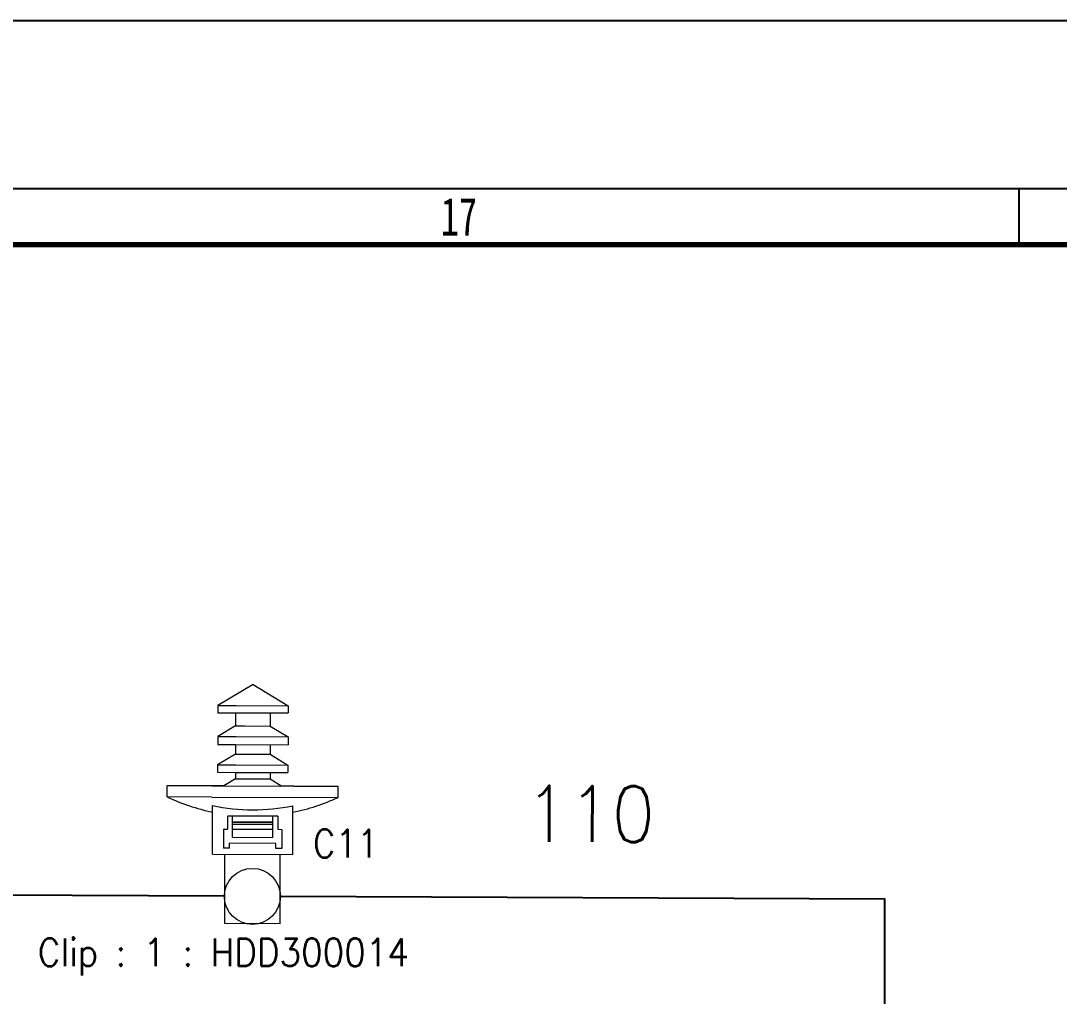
# Model space of a CAD drawing. Header units: inches. Extents: x 47316 to 59086, y 3141 to 11743.
# Drawn here: x 51878.7 to 51971.5, y 6371.9 to 6459 of the extents above; entities that cross this region are included whole.
import ezdxf

# ---------------------------------------------------------------- set-up
doc = ezdxf.new("R2010")
doc.units = ezdxf.units.IN
doc.header["$MEASUREMENT"] = 0
doc.layers.add('0Filament', color=7, linetype='Continuous', lineweight=20)
doc.styles.add('MtX_FangSong_GB2312', font='')
doc.styles.get("Standard").update_dxf_attribs({"font": ''})
doc.styles.get('MtX_FangSong_GB2312').set_extended_font_data('FangSong_GB2312')
doc.styles.get('Standard').set_extended_font_data('SimSun')
doc.linetypes.add('_VH_OTCON', pattern='A,0.0001,[7,VeSys.shx,S=0.1,R=0,X=0,Y=0],-0.4,[7,VeSys.shx,S=0.1,R=0,X=0,Y=0],-0.4,["X",Standard,S=1,R=0,X=-0.5,Y=-0.5],-0.0001,[7,VeSys.shx,S=0.1,R=0,X=0,Y=0],-0.4', length=1.2002)

msp = doc.modelspace()

# ---------------------------------------------------------------- linework, layer by layer
at = {"color": 0}
for p, q in [((55003.929, 6459.029), (50247.929, 6459.029)), ((50267.929, 6444.029), (54956.929, 6444.029))]:
    msp.add_line(p, q, dxfattribs=at)
msp.add_line((51967.929, 6439.029), (51967.929, 6444.029))
at = {"color": 0, "lineweight": 70}
msp.add_line((50267.929, 6439.029), (54983.929, 6439.029), dxfattribs=at)
at = {"color": 0, "linetype": '_VH_OTCON', "ltscale": 5}
msp.add_line((51896.928, 6380.798), (51806.428, 6381.211), dxfattribs=at)
msp.add_lwpolyline([(51955.929, 6344.529), (51955.929, 6380.529), (51901.928, 6380.775)], dxfattribs=at)
at = {"color": 0, "linetype": 'Continuous', "lineweight": 15}
msp.add_circle((51899.428, 6380.787), 2.5, dxfattribs=at)
at = {"layer": '0Filament', "color": 0, "lineweight": 9, "ltscale": 0.102081}
for q in [(51896.336, 6397.842), (51902.624, 6397.825)]:
    msp.add_line((51899.485, 6399.723), q, dxfattribs=at)
at = {"layer": '0Filament', "color": 0, "lineweight": 9, "ltscale": 0.017949}
for p, q in [((51896.336, 6397.842), (51896.334, 6397.197)), ((51902.624, 6397.825), (51902.623, 6397.18))]:
    msp.add_line(p, q, dxfattribs=at)
at = {"layer": '0Filament', "color": 0, "lineweight": 9, "ltscale": 0.045551}
for p, q in [((51896.336, 6397.842), (51897.973, 6397.838)), ((51896.334, 6397.197), (51897.971, 6397.193)), ((51896.329, 6395.063), (51897.965, 6395.059)), ((51896.327, 6394.35), (51897.964, 6394.345)), ((51896.322, 6392.541), (51897.959, 6392.537)), ((51896.32, 6391.873), (51897.957, 6391.868))]:
    msp.add_line(p, q, dxfattribs=at)
at = {"layer": '0Filament', "color": 0, "lineweight": 9, "ltscale": 0.129449}
for p, q in [((51897.973, 6397.838), (51902.624, 6397.825)), ((51897.971, 6397.193), (51902.623, 6397.18)), ((51897.965, 6395.059), (51902.617, 6395.046)), ((51897.964, 6394.345), (51902.615, 6394.333)), ((51897.959, 6392.537), (51902.61, 6392.525)), ((51897.957, 6391.868), (51902.609, 6391.856))]:
    msp.add_line(p, q, dxfattribs=at)
at = {"layer": '0Filament', "color": 0, "lineweight": 9, "ltscale": 0.032642}
for p, q in [((51897.934, 6397.193), (51897.931, 6396.02)), ((51901.023, 6397.184), (51901.02, 6396.011))]:
    msp.add_line(p, q, dxfattribs=at)
at = {"layer": '0Filament', "color": 0, "lineweight": 9, "ltscale": 0.051927}
for p, q in [((51897.931, 6396.02), (51896.329, 6395.063)), ((51901.02, 6396.011), (51902.617, 6395.046)), ((51897.924, 6393.498), (51896.322, 6392.541)), ((51901.014, 6393.49), (51902.61, 6392.525))]:
    msp.add_line(p, q, dxfattribs=at)
at = {"layer": '0Filament', "color": 0, "lineweight": 9, "ltscale": 0.022382}
for p, q in [((51897.931, 6396.02), (51898.735, 6396.018)), ((51897.924, 6393.498), (51898.728, 6393.496)), ((51897.918, 6391.288), (51898.722, 6391.286))]:
    msp.add_line(p, q, dxfattribs=at)
at = {"layer": '0Filament', "color": 0, "lineweight": 9, "ltscale": 0.063599}
for p, q in [((51898.735, 6396.018), (51901.02, 6396.011)), ((51898.728, 6393.496), (51901.014, 6393.49)), ((51898.722, 6391.286), (51901.008, 6391.279))]:
    msp.add_line(p, q, dxfattribs=at)
at = {"layer": '0Filament', "color": 0, "lineweight": 9, "ltscale": 0.019849}
for p, q in [((51896.329, 6395.063), (51896.327, 6394.35)), ((51902.617, 6395.046), (51902.615, 6394.333))]:
    msp.add_line(p, q, dxfattribs=at)
at = {"layer": '0Filament', "color": 0, "lineweight": 9, "ltscale": 0.023581}
for p, q in [((51897.926, 6394.345), (51897.924, 6393.498)), ((51901.016, 6394.337), (51901.014, 6393.49))]:
    msp.add_line(p, q, dxfattribs=at)
at = {"layer": '0Filament', "color": 0, "lineweight": 9, "ltscale": 0.018604}
for p, q in [((51896.322, 6392.541), (51896.32, 6391.873)), ((51902.61, 6392.525), (51902.609, 6391.856))]:
    msp.add_line(p, q, dxfattribs=at)
at = {"layer": '0Filament', "color": 0, "lineweight": 9, "ltscale": 0.034033}
msp.add_line((51897.918, 6391.288), (51896.868, 6390.661), dxfattribs=at)
at = {"layer": '0Filament', "color": 0, "lineweight": 9, "ltscale": 0.016164}
for p, q in [((51897.92, 6391.869), (51897.918, 6391.288)), ((51901.009, 6391.86), (51901.008, 6391.279))]:
    msp.add_line(p, q, dxfattribs=at)
at = {"layer": '0Filament', "color": 0, "lineweight": 9, "ltscale": 0.034036}
msp.add_line((51901.008, 6391.279), (51902.054, 6390.647), dxfattribs=at)
at = {"layer": '0Filament', "color": 0, "lineweight": 9, "ltscale": 0.02778}
for p, q in [((51891.822, 6389.676), (51891.825, 6390.674)), ((51907.094, 6389.635), (51907.097, 6390.633))]:
    msp.add_line(p, q, dxfattribs=at)
at = {"layer": '0Filament', "color": 0, "lineweight": 9, "ltscale": 0.14032}
msp.add_line((51896.867, 6390.661), (51891.825, 6390.674), dxfattribs=at)
at = {"layer": '0Filament', "color": 0, "lineweight": 9, "ltscale": 0.110623}
for p, q in [((51895.8, 6390.663), (51891.825, 6390.674)), ((51895.798, 6389.665), (51891.822, 6389.676))]:
    msp.add_line(p, q, dxfattribs=at)
at = {"layer": '0Filament', "color": 0, "lineweight": 9, "ltscale": 0.314377}
for p, q in [((51895.8, 6390.663), (51907.097, 6390.633)), ((51895.798, 6389.665), (51907.094, 6389.635))]:
    msp.add_line(p, q, dxfattribs=at)
at = {"layer": '0Filament', "color": 0, "lineweight": 9, "ltscale": 0.0297}
msp.add_line((51903.122, 6390.644), (51902.055, 6390.647), dxfattribs=at)
at = {"layer": '0Filament', "color": 0, "lineweight": 9, "ltscale": 0.11062}
msp.add_line((51903.122, 6390.644), (51907.097, 6390.633), dxfattribs=at)
at = {"layer": '0Filament', "color": 0, "lineweight": 9, "ltscale": 0.121317}
for p, q in [((51895.851, 6384.548), (51895.863, 6388.907)), ((51903.038, 6384.529), (51903.05, 6388.888))]:
    msp.add_line(p, q, dxfattribs=at)
at = {"layer": '0Filament', "color": 0, "lineweight": 9, "ltscale": 0.0325}
for p, q in [((51897.208, 6387.958), (51897.205, 6386.79)), ((51901.7, 6387.946), (51901.697, 6386.778))]:
    msp.add_line(p, q, dxfattribs=at)
at = {"layer": '0Filament', "color": 0, "lineweight": 9, "ltscale": 0.125}
msp.add_line((51901.7, 6387.946), (51897.208, 6387.958), dxfattribs=at)
at = {"layer": '0Filament', "color": 0, "lineweight": 9, "ltscale": 0.004785}
for p, q in [((51897.655, 6387.238), (51897.656, 6387.41)), ((51901.249, 6387.229), (51901.249, 6387.401))]:
    msp.add_line(p, q, dxfattribs=at)
at = {"layer": '0Filament', "color": 0, "lineweight": 9, "ltscale": 0.013986}
for p, q in [((51897.656, 6387.454), (51897.657, 6387.957)), ((51901.249, 6387.445), (51901.251, 6387.947))]:
    msp.add_line(p, q, dxfattribs=at)
at = {"layer": '0Filament', "color": 0, "lineweight": 9, "ltscale": 0.1}
for p, q in [((51897.656, 6387.454), (51901.249, 6387.445)), ((51897.656, 6387.41), (51901.249, 6387.401)), ((51897.654, 6386.789), (51901.248, 6386.779)), ((51897.655, 6387.238), (51901.249, 6387.229)), ((51897.652, 6386.07), (51901.246, 6386.061))]:
    msp.add_line(p, q, dxfattribs=at)
at = {"layer": '0Filament', "color": 0, "lineweight": 9, "ltscale": 0.001228}
for p, q in [((51897.656, 6387.41), (51897.656, 6387.454)), ((51901.249, 6387.401), (51901.249, 6387.445))]:
    msp.add_line(p, q, dxfattribs=at)
at = {"layer": '0Filament', "color": 0, "lineweight": 9, "ltscale": 0.047501}
for p, q in [((51896.846, 6386.791), (51896.841, 6385.084)), ((51902.056, 6386.777), (51902.052, 6385.07))]:
    msp.add_line(p, q, dxfattribs=at)
at = {"layer": '0Filament', "color": 0, "lineweight": 9, "ltscale": 0.010001}
for p, q in [((51896.846, 6386.791), (51897.205, 6386.79)), ((51901.697, 6386.778), (51902.056, 6386.777))]:
    msp.add_line(p, q, dxfattribs=at)
at = {"layer": '0Filament', "color": 0, "lineweight": 9, "ltscale": 0.020001}
for p, q in [((51897.652, 6386.07), (51897.654, 6386.789)), ((51901.246, 6386.061), (51901.248, 6386.779))]:
    msp.add_line(p, q, dxfattribs=at)
at = {"layer": '0Filament', "color": 0, "lineweight": 9, "ltscale": 0.0125}
for p, q in [((51897.654, 6386.789), (51897.655, 6387.238)), ((51901.248, 6386.779), (51901.249, 6387.229)), ((51897.38, 6385.083), (51897.381, 6385.532)), ((51901.513, 6385.072), (51901.514, 6385.521))]:
    msp.add_line(p, q, dxfattribs=at)
at = {"layer": '0Filament', "color": 0, "lineweight": 9, "ltscale": 0.015002}
msp.add_line((51897.38, 6385.083), (51896.841, 6385.084), dxfattribs=at)
at = {"layer": '0Filament', "color": 0, "lineweight": 9, "ltscale": 0.114999}
msp.add_line((51901.514, 6385.521), (51897.381, 6385.532), dxfattribs=at)
at = {"layer": '0Filament', "color": 0, "lineweight": 9, "ltscale": 0.014999}
msp.add_line((51902.052, 6385.07), (51901.513, 6385.072), dxfattribs=at)
at = {"layer": '0Filament', "color": 0, "lineweight": 9, "ltscale": 0.2}
msp.add_line((51895.851, 6384.548), (51903.038, 6384.529), dxfattribs=at)
at = {"layer": '0Filament', "color": 0, "lineweight": 9, "ltscale": 0.13}
for p, q in [((51896.962, 6379.873), (51896.974, 6384.545)), ((51901.903, 6379.86), (51901.915, 6384.532)), ((51896.958, 6378.35), (51896.962, 6379.873)), ((51901.899, 6378.337), (51901.903, 6379.86))]:
    msp.add_line(p, q, dxfattribs=at)
at = {"layer": '0Filament', "color": 0, "lineweight": 9}
msp.add_line((51901.899, 6378.337), (51896.958, 6378.35), dxfattribs=at)
for radius, start, end in [(17.967, 244.69671, 258.3104), (17.967, 281.38433, 294.99804), (17.397, 257.92663, 281.76806)]:
    msp.add_arc((51899.502, 6405.919), radius, start, end, dxfattribs=at)

# ---------------------------------------------------------------- texts
at = {"style": 'MtX_FangSong_GB2312', "width": 0.7}
msp.add_text('17', height=3.4, dxfattribs=at).set_placement((51916.263, 6439.829))
at = {"color": 7, "linetype": '_VH_OTCON', "lineweight": 18, "ltscale": 5, "insert": (51923.832, 6390.675), "char_height": 5, "width": 12.85714, "attachment_point": 1, "rotation": 359.73838}
msp.add_mtext('\\Fromans.shx;\\W0.9000000000;\\T1.0000000000;\\o\\l110', dxfattribs=at)
at = {"color": 21, "linetype": 'Continuous', "lineweight": 15, "insert": (51904.827, 6386.754), "char_height": 2.5, "width": 6.53571, "attachment_point": 1}
msp.add_mtext('\\Fromans.shx;\\W0.9000000000;\\T1.0000000000;\\o\\lC11', dxfattribs=at)
at = {"color": 42, "linetype": 'Continuous', "lineweight": 15, "insert": (51880.25, 6377.037), "char_height": 2.5, "width": 39, "attachment_point": 1}
msp.add_mtext('\\Fromans.shx;\\W0.9000000000;\\T1.0000000000;\\o\\lClip : 1 : HDD300014', dxfattribs=at)

doc.saveas('drawing.dxf')
